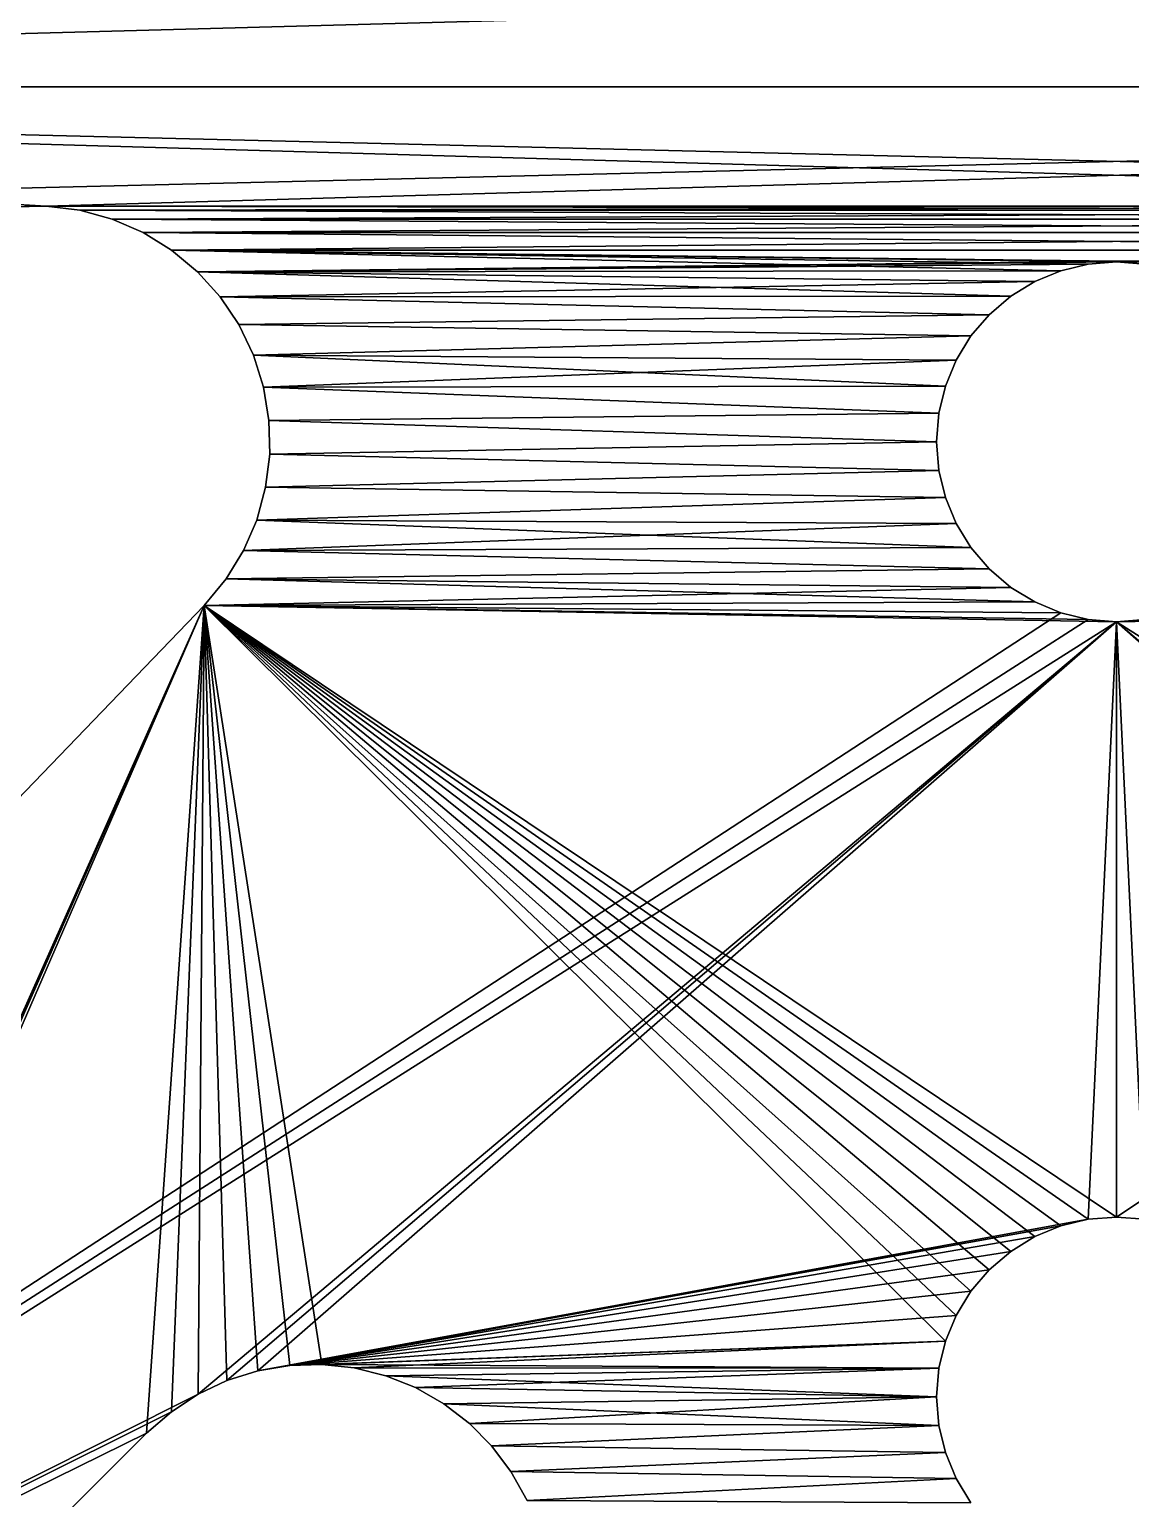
# Model space of a CAD drawing. Header units: millimetres. Extents: x -48.7 to 48.7, y -48.7 to 48.7.
# Drawn here: x -9.21 to 0.12, y 12.61 to 25.06 of the extents above; entities that cross this region are included whole.
import ezdxf

# ---------------------------------------------------------------- set-up
doc = ezdxf.new("R2010")
doc.units = ezdxf.units.MM
doc.header["$LTSCALE"] = 65.185185
for name, color, linetype in [('1', 7, 'CONTINUOUS'), ('109', 7, 'CONTINUOUS'), ('110', 7, 'CONTINUOUS'), ('118', 7, 'CONTINUOUS'), ('119', 7, 'CONTINUOUS'), ('2', 7, 'CONTINUOUS'), ('49', 7, 'CONTINUOUS'), ('50', 7, 'CONTINUOUS'), ('51', 7, 'CONTINUOUS'), ('52', 7, 'CONTINUOUS')]:
    doc.layers.add(name, color=color, linetype=linetype)

msp = doc.modelspace()

# ---------------------------------------------------------------- linework, layer by layer
at = {"layer": '1', "linetype": 'CONTINUOUS'}
for points in [[(-24.575, 25.947), (25.947, 24.575), (-25.947, 24.575), (-24.575, 25.947)], [(24.575, 25.947), (25.947, 24.575), (-24.575, 25.947), (24.575, 25.947)], [(25.947, 24.575), (27.399, 23.276), (-25.947, 24.575), (25.947, 24.575)], [(-25.947, 24.575), (27.399, 23.276), (9.069, 23.563), (-25.947, 24.575)], [(-9.355, 23.558), (-25.947, 24.575), (-9.069, 23.563), (-9.355, 23.558)], [(-9.069, 23.563), (-25.947, 24.575), (9.069, 23.563), (-9.069, 23.563)], [(-8.785, 23.529), (-9.069, 23.563), (8.785, 23.529), (-8.785, 23.529)], [(8.785, 23.529), (-9.069, 23.563), (9.069, 23.563), (8.785, 23.529)], [(-8.512, 23.454), (-8.785, 23.529), (8.512, 23.454), (-8.512, 23.454)], [(8.512, 23.454), (-8.785, 23.529), (8.785, 23.529), (8.512, 23.454)], [(-8.248, 23.34), (-8.512, 23.454), (8.248, 23.34), (-8.248, 23.34)], [(8.248, 23.34), (-8.512, 23.454), (8.512, 23.454), (8.248, 23.34)], [(-8.007, 23.191), (-8.248, 23.34), (8.007, 23.191), (-8.007, 23.191)], [(8.007, 23.191), (-8.248, 23.34), (8.248, 23.34), (8.007, 23.191)], [(-0.239, 23.073), (-0.471, 23.017), (-8.007, 23.191), (-0.239, 23.073)], [(-8.007, 23.191), (-0.471, 23.017), (-7.787, 23.008), (-8.007, 23.191)], [(0, 23.091), (-0.239, 23.073), (-8.007, 23.191), (0, 23.091)], [(0, 23.091), (-8.007, 23.191), (7.787, 23.008), (0, 23.091)], [(7.787, 23.008), (-8.007, 23.191), (8.007, 23.191), (7.787, 23.008)], [(0.239, 23.073), (0, 23.091), (7.787, 23.008), (0.239, 23.073)], [(-0.471, 23.017), (-0.693, 22.925), (-7.787, 23.008), (-0.471, 23.017)], [(-0.693, 22.925), (-0.895, 22.801), (-7.787, 23.008), (-0.693, 22.925)], [(-7.787, 23.008), (-0.895, 22.801), (-7.595, 22.796), (-7.787, 23.008)], [(-0.895, 22.801), (-1.079, 22.644), (-7.595, 22.796), (-0.895, 22.801)], [(-7.595, 22.796), (-1.079, 22.644), (-7.437, 22.56), (-7.595, 22.796)], [(-1.079, 22.644), (-1.233, 22.464), (-7.437, 22.56), (-1.079, 22.644)], [(-7.437, 22.56), (-1.233, 22.464), (-7.313, 22.301), (-7.437, 22.56)], [(-1.233, 22.464), (-1.359, 22.258), (-7.313, 22.301), (-1.233, 22.464)], [(-1.359, 22.258), (-1.45, 22.039), (-7.313, 22.301), (-1.359, 22.258)], [(-7.313, 22.301), (-1.45, 22.039), (-7.228, 22.031), (-7.313, 22.301)], [(-1.45, 22.039), (-1.505, 21.809), (-7.228, 22.031), (-1.45, 22.039)], [(-7.228, 22.031), (-1.505, 21.809), (-7.182, 21.748), (-7.228, 22.031)], [(-1.505, 21.809), (-1.525, 21.567), (-7.182, 21.748), (-1.505, 21.809)], [(-7.182, 21.748), (-1.525, 21.567), (-7.175, 21.463), (-7.182, 21.748)], [(-1.525, 21.567), (-1.505, 21.324), (-7.175, 21.463), (-1.525, 21.567)], [(-7.175, 21.463), (-1.505, 21.324), (-7.211, 21.181), (-7.175, 21.463)], [(-1.505, 21.324), (-1.45, 21.095), (-7.211, 21.181), (-1.505, 21.324)], [(-7.211, 21.181), (-1.45, 21.095), (-7.286, 20.903), (-7.211, 21.181)], [(-1.45, 21.095), (-1.359, 20.875), (-7.286, 20.903), (-1.45, 21.095)], [(-7.286, 20.903), (-1.233, 20.67), (-7.398, 20.645), (-7.286, 20.903)], [(-1.359, 20.875), (-1.233, 20.67), (-7.286, 20.903), (-1.359, 20.875)], [(-7.398, 20.645), (-1.079, 20.489), (-7.546, 20.405), (-7.398, 20.645)], [(-1.233, 20.67), (-1.079, 20.489), (-7.398, 20.645), (-1.233, 20.67)], [(-1.079, 20.489), (-0.895, 20.333), (-7.546, 20.405), (-1.079, 20.489)], [(-7.546, 20.405), (-0.693, 20.209), (-7.731, 20.18), (-7.546, 20.405)], [(-0.895, 20.333), (-0.693, 20.209), (-7.546, 20.405), (-0.895, 20.333)], [(-7.731, 20.18), (-13.177, 7.97), (-20.125, 7.298), (-7.731, 20.18)], [(-13.063, 8.212), (-13.177, 7.97), (-7.731, 20.18), (-13.063, 8.212)], [(-12.914, 8.44), (-13.063, 8.212), (-7.731, 20.18), (-12.914, 8.44)], [(-12.73, 8.653), (-12.914, 8.44), (-7.731, 20.18), (-12.73, 8.653)], [(-8.221, 13.162), (-12.73, 8.653), (-7.731, 20.18), (-8.221, 13.162)], [(-8.008, 13.345), (-8.221, 13.162), (-7.731, 20.18), (-8.008, 13.345)], [(-7.781, 13.494), (-8.008, 13.345), (-7.731, 20.18), (-7.781, 13.494)], [(-7.539, 13.609), (-7.781, 13.494), (-7.731, 20.18), (-7.539, 13.609)], [(-0.693, 20.209), (-0.471, 20.117), (-7.731, 20.18), (-0.693, 20.209)], [(-0.239, 20.061), (0, 20.042), (-7.731, 20.18), (-0.239, 20.061)], [(0, 20.042), (0, 14.995), (-7.731, 20.18), (0, 20.042)], [(-0.471, 20.117), (-0.239, 20.061), (-7.731, 20.18), (-0.471, 20.117)], [(-1.359, 14.162), (-1.45, 13.943), (-7.731, 20.18), (-1.359, 14.162)], [(-1.45, 13.943), (-6.734, 13.746), (-7.731, 20.18), (-1.45, 13.943)], [(-1.233, 14.367), (-1.359, 14.162), (-7.731, 20.18), (-1.233, 14.367)], [(-1.079, 14.548), (-1.233, 14.367), (-7.731, 20.18), (-1.079, 14.548)], [(-0.895, 14.704), (-1.079, 14.548), (-7.731, 20.18), (-0.895, 14.704)], [(-0.693, 14.829), (-0.895, 14.704), (-7.731, 20.18), (-0.693, 14.829)], [(-0.471, 14.92), (-0.693, 14.829), (-7.731, 20.18), (-0.471, 14.92)], [(-0.239, 14.977), (-0.471, 14.92), (-7.731, 20.18), (-0.239, 14.977)], [(0, 14.995), (-0.239, 14.977), (-7.731, 20.18), (0, 14.995)], [(-7.277, 13.691), (-7.539, 13.609), (-7.731, 20.18), (-7.277, 13.691)], [(-7.004, 13.737), (-7.277, 13.691), (-7.731, 20.18), (-7.004, 13.737)], [(-6.734, 13.746), (-7.004, 13.737), (-7.731, 20.18), (-6.734, 13.746)], [(0, 20.042), (0.239, 20.061), (20.125, 7.298), (0, 20.042)], [(0, 14.995), (0, 20.042), (0.239, 14.977), (0, 14.995)], [(0.239, 14.977), (0, 20.042), (7.708, 13.259), (0.239, 14.977)], [(7.708, 13.259), (0, 20.042), (7.97, 13.177), (7.708, 13.259)], [(7.97, 13.177), (0, 20.042), (8.212, 13.063), (7.97, 13.177)], [(8.212, 13.063), (0, 20.042), (20.125, 7.298), (8.212, 13.063)], [(-1.45, 13.943), (-1.505, 13.713), (-6.734, 13.746), (-1.45, 13.943)], [(-6.734, 13.746), (-1.505, 13.713), (-6.46, 13.716), (-6.734, 13.746)], [(-6.46, 13.716), (-1.505, 13.713), (-6.192, 13.65), (-6.46, 13.716)], [(-1.505, 13.713), (-1.525, 13.47), (-6.192, 13.65), (-1.505, 13.713)], [(-6.192, 13.65), (-1.525, 13.47), (-5.941, 13.55), (-6.192, 13.65)], [(-5.941, 13.55), (-1.525, 13.47), (-5.701, 13.413), (-5.941, 13.55)], [(-1.525, 13.47), (-1.505, 13.228), (-5.701, 13.413), (-1.525, 13.47)], [(-5.701, 13.413), (-1.505, 13.228), (-5.483, 13.246), (-5.701, 13.413)], [(-5.483, 13.246), (-1.505, 13.228), (-5.295, 13.056), (-5.483, 13.246)], [(-1.505, 13.228), (-1.45, 12.998), (-5.295, 13.056), (-1.505, 13.228)], [(-5.295, 13.056), (-1.45, 12.998), (-5.132, 12.838), (-5.295, 13.056)], [(-1.45, 12.998), (-1.359, 12.779), (-5.132, 12.838), (-1.45, 12.998)], [(-5.132, 12.838), (-1.359, 12.779), (-4.994, 12.593), (-5.132, 12.838)], [(-1.359, 12.779), (-1.233, 12.573), (-4.994, 12.593), (-1.359, 12.779)]]:
    msp.add_3dface(points, dxfattribs=at)
at = {"layer": '109', "linetype": 'CONTINUOUS'}
for points in [[(-12.73, 8.653), (-8.221, 13.162), (-12.73, 8.653, 3.175), (-12.73, 8.653)], [(-12.73, 8.653, 3.175), (-8.221, 13.162), (-8.221, 13.162, 3.175), (-12.73, 8.653, 3.175)]]:
    msp.add_3dface(points, dxfattribs=at)
at = {"layer": '110', "linetype": 'CONTINUOUS'}
for points in [[(-7.277, 13.691), (-7.004, 13.737), (-7.277, 13.691, 3.175), (-7.277, 13.691)], [(-7.004, 13.737), (-7.004, 13.737, 3.175), (-7.277, 13.691, 3.175), (-7.004, 13.737)], [(-7.004, 13.737), (-6.734, 13.746), (-7.004, 13.737, 3.175), (-7.004, 13.737)], [(-6.734, 13.746), (-6.734, 13.746, 3.175), (-7.004, 13.737, 3.175), (-6.734, 13.746)], [(-6.734, 13.746), (-6.46, 13.716), (-6.734, 13.746, 3.175), (-6.734, 13.746)], [(-6.46, 13.716), (-6.46, 13.716, 3.175), (-6.734, 13.746, 3.175), (-6.46, 13.716)], [(-6.46, 13.716), (-6.192, 13.65), (-6.46, 13.716, 3.175), (-6.46, 13.716)], [(-6.192, 13.65), (-6.192, 13.65, 3.175), (-6.46, 13.716, 3.175), (-6.192, 13.65)], [(-7.781, 13.494), (-7.539, 13.609), (-7.781, 13.494, 3.175), (-7.781, 13.494)], [(-7.539, 13.609), (-7.539, 13.609, 3.175), (-7.781, 13.494, 3.175), (-7.539, 13.609)], [(-7.539, 13.609), (-7.277, 13.691), (-7.539, 13.609, 3.175), (-7.539, 13.609)], [(-7.277, 13.691), (-7.277, 13.691, 3.175), (-7.539, 13.609, 3.175), (-7.277, 13.691)], [(-6.192, 13.65), (-5.941, 13.55), (-6.192, 13.65, 3.175), (-6.192, 13.65)], [(-5.941, 13.55), (-5.941, 13.55, 3.175), (-6.192, 13.65, 3.175), (-5.941, 13.55)], [(-8.008, 13.345), (-7.781, 13.494), (-8.008, 13.345, 3.175), (-8.008, 13.345)], [(-7.781, 13.494), (-7.781, 13.494, 3.175), (-8.008, 13.345, 3.175), (-7.781, 13.494)], [(-5.941, 13.55), (-5.701, 13.413), (-5.941, 13.55, 3.175), (-5.941, 13.55)], [(-5.701, 13.413), (-5.701, 13.413, 3.175), (-5.941, 13.55, 3.175), (-5.701, 13.413)], [(-8.221, 13.162), (-8.008, 13.345), (-8.221, 13.162, 3.175), (-8.221, 13.162)], [(-8.008, 13.345), (-8.008, 13.345, 3.175), (-8.221, 13.162, 3.175), (-8.008, 13.345)], [(-5.701, 13.413), (-5.483, 13.246), (-5.701, 13.413, 3.175), (-5.701, 13.413)], [(-5.483, 13.246), (-5.483, 13.246, 3.175), (-5.701, 13.413, 3.175), (-5.483, 13.246)], [(-5.483, 13.246), (-5.295, 13.056), (-5.483, 13.246, 3.175), (-5.483, 13.246)], [(-5.295, 13.056), (-5.295, 13.056, 3.175), (-5.483, 13.246, 3.175), (-5.295, 13.056)], [(-5.295, 13.056), (-5.132, 12.838), (-5.295, 13.056, 3.175), (-5.295, 13.056)], [(-5.132, 12.838), (-5.132, 12.838, 3.175), (-5.295, 13.056, 3.175), (-5.132, 12.838)], [(-5.132, 12.838), (-4.994, 12.593), (-5.132, 12.838, 3.175), (-5.132, 12.838)], [(-4.994, 12.593), (-4.994, 12.593, 3.175), (-5.132, 12.838, 3.175), (-4.994, 12.593)]]:
    msp.add_3dface(points, dxfattribs=at)
at = {"layer": '118', "linetype": 'CONTINUOUS'}
for points in [[(-9.355, 23.558), (-9.069, 23.563), (-9.355, 23.558, 3.175), (-9.355, 23.558)], [(-9.069, 23.563), (-9.069, 23.563, 3.175), (-9.355, 23.558, 3.175), (-9.069, 23.563)], [(-9.069, 23.563), (-8.785, 23.529), (-9.069, 23.563, 3.175), (-9.069, 23.563)], [(-8.785, 23.529), (-8.785, 23.529, 3.175), (-9.069, 23.563, 3.175), (-8.785, 23.529)], [(-8.785, 23.529), (-8.512, 23.454), (-8.785, 23.529, 3.175), (-8.785, 23.529)], [(-8.512, 23.454), (-8.512, 23.454, 3.175), (-8.785, 23.529, 3.175), (-8.512, 23.454)], [(-8.512, 23.454), (-8.248, 23.34), (-8.512, 23.454, 3.175), (-8.512, 23.454)], [(-8.248, 23.34), (-8.248, 23.34, 3.175), (-8.512, 23.454, 3.175), (-8.248, 23.34)], [(-8.248, 23.34), (-8.007, 23.191), (-8.248, 23.34, 3.175), (-8.248, 23.34)], [(-8.007, 23.191), (-8.007, 23.191, 3.175), (-8.248, 23.34, 3.175), (-8.007, 23.191)], [(-8.007, 23.191), (-7.787, 23.008), (-8.007, 23.191, 3.175), (-8.007, 23.191)], [(-7.787, 23.008), (-7.787, 23.008, 3.175), (-8.007, 23.191, 3.175), (-7.787, 23.008)], [(-7.787, 23.008), (-7.595, 22.796), (-7.787, 23.008, 3.175), (-7.787, 23.008)], [(-7.595, 22.796), (-7.595, 22.796, 3.175), (-7.787, 23.008, 3.175), (-7.595, 22.796)], [(-7.595, 22.796), (-7.437, 22.56), (-7.595, 22.796, 3.175), (-7.595, 22.796)], [(-7.437, 22.56), (-7.437, 22.56, 3.175), (-7.595, 22.796, 3.175), (-7.437, 22.56)], [(-7.437, 22.56), (-7.313, 22.301), (-7.437, 22.56, 3.175), (-7.437, 22.56)], [(-7.313, 22.301), (-7.313, 22.301, 3.175), (-7.437, 22.56, 3.175), (-7.313, 22.301)], [(-7.313, 22.301), (-7.228, 22.031), (-7.313, 22.301, 3.175), (-7.313, 22.301)], [(-7.228, 22.031), (-7.228, 22.031, 3.175), (-7.313, 22.301, 3.175), (-7.228, 22.031)], [(-7.228, 22.031), (-7.182, 21.748), (-7.228, 22.031, 3.175), (-7.228, 22.031)], [(-7.182, 21.748), (-7.182, 21.748, 3.175), (-7.228, 22.031, 3.175), (-7.182, 21.748)], [(-7.182, 21.748), (-7.175, 21.463), (-7.182, 21.748, 3.175), (-7.182, 21.748)], [(-7.175, 21.463), (-7.175, 21.463, 3.175), (-7.182, 21.748, 3.175), (-7.175, 21.463)], [(-7.175, 21.463), (-7.211, 21.181), (-7.175, 21.463, 3.175), (-7.175, 21.463)], [(-7.211, 21.181), (-7.211, 21.181, 3.175), (-7.175, 21.463, 3.175), (-7.211, 21.181)], [(-7.211, 21.181), (-7.286, 20.903), (-7.211, 21.181, 3.175), (-7.211, 21.181)], [(-7.286, 20.903), (-7.286, 20.903, 3.175), (-7.211, 21.181, 3.175), (-7.286, 20.903)], [(-7.286, 20.903), (-7.398, 20.645), (-7.286, 20.903, 3.175), (-7.286, 20.903)], [(-7.398, 20.645), (-7.398, 20.645, 3.175), (-7.286, 20.903, 3.175), (-7.398, 20.645)], [(-7.398, 20.645), (-7.546, 20.405), (-7.398, 20.645, 3.175), (-7.398, 20.645)], [(-7.546, 20.405), (-7.546, 20.405, 3.175), (-7.398, 20.645, 3.175), (-7.546, 20.405)], [(-7.546, 20.405), (-7.731, 20.18), (-7.546, 20.405, 3.175), (-7.546, 20.405)], [(-7.731, 20.18), (-7.731, 20.18, 3.175), (-7.546, 20.405, 3.175), (-7.731, 20.18)]]:
    msp.add_3dface(points, dxfattribs=at)
at = {"layer": '119', "linetype": 'CONTINUOUS'}
for points in [[(-7.731, 20.18), (-20.125, 7.298), (-7.731, 20.18, 3.175), (-7.731, 20.18)], [(-20.125, 7.298), (-20.125, 7.298, 3.175), (-7.731, 20.18, 3.175), (-20.125, 7.298)]]:
    msp.add_3dface(points, dxfattribs=at)
at = {"layer": '2', "linetype": 'CONTINUOUS'}
for points in [[(-24.575, 25.947, 3.175), (-25.947, 24.575, 3.175), (24.575, 25.947, 3.175), (-24.575, 25.947, 3.175)], [(24.575, 25.947, 3.175), (-25.947, 24.575, 3.175), (25.947, 24.575, 3.175), (24.575, 25.947, 3.175)], [(-25.947, 24.575, 3.175), (-27.399, 23.276, 3.175), (25.947, 24.575, 3.175), (-25.947, 24.575, 3.175)], [(25.947, 24.575, 3.175), (-27.399, 23.276, 3.175), (-9.069, 23.563, 3.175), (25.947, 24.575, 3.175)], [(25.947, 24.575, 3.175), (-9.069, 23.563, 3.175), (9.069, 23.563, 3.175), (25.947, 24.575, 3.175)], [(-9.069, 23.563, 3.175), (-27.399, 23.276, 3.175), (-9.355, 23.558, 3.175), (-9.069, 23.563, 3.175)], [(-9.069, 23.563, 3.175), (-8.785, 23.529, 3.175), (9.069, 23.563, 3.175), (-9.069, 23.563, 3.175)], [(9.069, 23.563, 3.175), (-8.785, 23.529, 3.175), (8.785, 23.529, 3.175), (9.069, 23.563, 3.175)], [(-8.785, 23.529, 3.175), (-8.512, 23.454, 3.175), (8.785, 23.529, 3.175), (-8.785, 23.529, 3.175)], [(8.785, 23.529, 3.175), (-8.512, 23.454, 3.175), (8.512, 23.454, 3.175), (8.785, 23.529, 3.175)], [(-8.512, 23.454, 3.175), (-8.248, 23.34, 3.175), (8.512, 23.454, 3.175), (-8.512, 23.454, 3.175)], [(8.512, 23.454, 3.175), (-8.248, 23.34, 3.175), (8.248, 23.34, 3.175), (8.512, 23.454, 3.175)], [(-8.248, 23.34, 3.175), (-8.007, 23.191, 3.175), (8.248, 23.34, 3.175), (-8.248, 23.34, 3.175)], [(8.248, 23.34, 3.175), (-8.007, 23.191, 3.175), (8.007, 23.191, 3.175), (8.248, 23.34, 3.175)], [(-8.007, 23.191, 3.175), (-7.787, 23.008, 3.175), (8.007, 23.191, 3.175), (-8.007, 23.191, 3.175)], [(-7.787, 23.008, 3.175), (0, 23.091, 3.175), (8.007, 23.191, 3.175), (-7.787, 23.008, 3.175)], [(0, 23.091, 3.175), (0.239, 23.073, 3.175), (8.007, 23.191, 3.175), (0, 23.091, 3.175)], [(-0.239, 23.073, 3.175), (0, 23.091, 3.175), (-7.787, 23.008, 3.175), (-0.239, 23.073, 3.175)], [(-0.471, 23.017, 3.175), (-0.239, 23.073, 3.175), (-7.787, 23.008, 3.175), (-0.471, 23.017, 3.175)], [(-0.693, 22.925, 3.175), (-0.471, 23.017, 3.175), (-7.787, 23.008, 3.175), (-0.693, 22.925, 3.175)], [(-7.595, 22.796, 3.175), (-0.693, 22.925, 3.175), (-7.787, 23.008, 3.175), (-7.595, 22.796, 3.175)], [(-0.895, 22.801, 3.175), (-0.693, 22.925, 3.175), (-7.595, 22.796, 3.175), (-0.895, 22.801, 3.175)], [(-1.079, 22.644, 3.175), (-0.895, 22.801, 3.175), (-7.595, 22.796, 3.175), (-1.079, 22.644, 3.175)], [(-7.437, 22.56, 3.175), (-1.079, 22.644, 3.175), (-7.595, 22.796, 3.175), (-7.437, 22.56, 3.175)], [(-1.233, 22.464, 3.175), (-1.079, 22.644, 3.175), (-7.437, 22.56, 3.175), (-1.233, 22.464, 3.175)], [(-7.313, 22.301, 3.175), (-1.233, 22.464, 3.175), (-7.437, 22.56, 3.175), (-7.313, 22.301, 3.175)], [(-1.359, 22.258, 3.175), (-1.233, 22.464, 3.175), (-7.313, 22.301, 3.175), (-1.359, 22.258, 3.175)], [(-7.228, 22.031, 3.175), (-1.359, 22.258, 3.175), (-7.313, 22.301, 3.175), (-7.228, 22.031, 3.175)], [(-1.45, 22.039, 3.175), (-1.359, 22.258, 3.175), (-7.228, 22.031, 3.175), (-1.45, 22.039, 3.175)], [(-1.505, 21.809, 3.175), (-1.45, 22.039, 3.175), (-7.228, 22.031, 3.175), (-1.505, 21.809, 3.175)], [(-7.182, 21.748, 3.175), (-1.505, 21.809, 3.175), (-7.228, 22.031, 3.175), (-7.182, 21.748, 3.175)], [(-1.525, 21.567, 3.175), (-1.505, 21.809, 3.175), (-7.182, 21.748, 3.175), (-1.525, 21.567, 3.175)], [(-7.175, 21.463, 3.175), (-1.525, 21.567, 3.175), (-7.182, 21.748, 3.175), (-7.175, 21.463, 3.175)], [(-1.505, 21.324, 3.175), (-1.525, 21.567, 3.175), (-7.175, 21.463, 3.175), (-1.505, 21.324, 3.175)], [(-7.211, 21.181, 3.175), (-1.505, 21.324, 3.175), (-7.175, 21.463, 3.175), (-7.211, 21.181, 3.175)], [(-1.45, 21.095, 3.175), (-1.505, 21.324, 3.175), (-7.211, 21.181, 3.175), (-1.45, 21.095, 3.175)], [(-7.286, 20.903, 3.175), (-1.45, 21.095, 3.175), (-7.211, 21.181, 3.175), (-7.286, 20.903, 3.175)], [(-1.359, 20.875, 3.175), (-1.45, 21.095, 3.175), (-7.286, 20.903, 3.175), (-1.359, 20.875, 3.175)], [(-7.398, 20.645, 3.175), (-1.359, 20.875, 3.175), (-7.286, 20.903, 3.175), (-7.398, 20.645, 3.175)], [(-1.233, 20.67, 3.175), (-1.359, 20.875, 3.175), (-7.398, 20.645, 3.175), (-1.233, 20.67, 3.175)], [(-7.546, 20.405, 3.175), (-1.079, 20.489, 3.175), (-7.398, 20.645, 3.175), (-7.546, 20.405, 3.175)], [(-1.079, 20.489, 3.175), (-1.233, 20.67, 3.175), (-7.398, 20.645, 3.175), (-1.079, 20.489, 3.175)], [(-0.895, 20.333, 3.175), (-1.079, 20.489, 3.175), (-7.546, 20.405, 3.175), (-0.895, 20.333, 3.175)], [(-7.731, 20.18, 3.175), (-0.895, 20.333, 3.175), (-7.546, 20.405, 3.175), (-7.731, 20.18, 3.175)], [(-0.693, 20.209, 3.175), (-0.895, 20.333, 3.175), (-7.731, 20.18, 3.175), (-0.693, 20.209, 3.175)], [(-20.125, 7.298, 3.175), (-0.471, 20.117, 3.175), (-7.731, 20.18, 3.175), (-20.125, 7.298, 3.175)], [(-0.471, 20.117, 3.175), (-0.693, 20.209, 3.175), (-7.731, 20.18, 3.175), (-0.471, 20.117, 3.175)], [(0.239, 20.061, 3.175), (0, 20.042, 3.175), (7.731, 20.18, 3.175), (0.239, 20.061, 3.175)], [(0, 20.042, 3.175), (0, 14.995, 3.175), (7.731, 20.18, 3.175), (0, 20.042, 3.175)], [(0, 14.995, 3.175), (0.239, 14.977, 3.175), (7.731, 20.18, 3.175), (0, 14.995, 3.175)], [(-0.239, 20.061, 3.175), (-0.471, 20.117, 3.175), (-20.125, 7.298, 3.175), (-0.239, 20.061, 3.175)], [(0, 20.042, 3.175), (-0.239, 20.061, 3.175), (-20.125, 7.298, 3.175), (0, 20.042, 3.175)], [(-7.781, 13.494, 3.175), (0, 20.042, 3.175), (-20.125, 7.298, 3.175), (-7.781, 13.494, 3.175)], [(-7.539, 13.609, 3.175), (0, 20.042, 3.175), (-7.781, 13.494, 3.175), (-7.539, 13.609, 3.175)], [(-7.277, 13.691, 3.175), (0, 20.042, 3.175), (-7.539, 13.609, 3.175), (-7.277, 13.691, 3.175)], [(-0.239, 14.977, 3.175), (0, 20.042, 3.175), (-7.277, 13.691, 3.175), (-0.239, 14.977, 3.175)], [(0, 14.995, 3.175), (0, 20.042, 3.175), (-0.239, 14.977, 3.175), (0, 14.995, 3.175)], [(-0.471, 14.92, 3.175), (-0.239, 14.977, 3.175), (-7.277, 13.691, 3.175), (-0.471, 14.92, 3.175)], [(-7.277, 13.691, 3.175), (-7.004, 13.737, 3.175), (-0.471, 14.92, 3.175), (-7.277, 13.691, 3.175)], [(-0.693, 14.829, 3.175), (-0.471, 14.92, 3.175), (-7.004, 13.737, 3.175), (-0.693, 14.829, 3.175)], [(-0.895, 14.704, 3.175), (-0.693, 14.829, 3.175), (-7.004, 13.737, 3.175), (-0.895, 14.704, 3.175)], [(-1.079, 14.548, 3.175), (-0.895, 14.704, 3.175), (-7.004, 13.737, 3.175), (-1.079, 14.548, 3.175)], [(-1.233, 14.367, 3.175), (-1.079, 14.548, 3.175), (-7.004, 13.737, 3.175), (-1.233, 14.367, 3.175)], [(-1.359, 14.162, 3.175), (-1.233, 14.367, 3.175), (-7.004, 13.737, 3.175), (-1.359, 14.162, 3.175)], [(-1.45, 13.943, 3.175), (-1.359, 14.162, 3.175), (-7.004, 13.737, 3.175), (-1.45, 13.943, 3.175)], [(-6.734, 13.746, 3.175), (-1.45, 13.943, 3.175), (-7.004, 13.737, 3.175), (-6.734, 13.746, 3.175)], [(-6.46, 13.716, 3.175), (-1.45, 13.943, 3.175), (-6.734, 13.746, 3.175), (-6.46, 13.716, 3.175)], [(-1.505, 13.713, 3.175), (-1.45, 13.943, 3.175), (-6.46, 13.716, 3.175), (-1.505, 13.713, 3.175)], [(-6.192, 13.65, 3.175), (-1.505, 13.713, 3.175), (-6.46, 13.716, 3.175), (-6.192, 13.65, 3.175)], [(-5.941, 13.55, 3.175), (-1.505, 13.713, 3.175), (-6.192, 13.65, 3.175), (-5.941, 13.55, 3.175)], [(-1.525, 13.47, 3.175), (-1.505, 13.713, 3.175), (-5.941, 13.55, 3.175), (-1.525, 13.47, 3.175)], [(-8.008, 13.345, 3.175), (-7.781, 13.494, 3.175), (-20.125, 7.298, 3.175), (-8.008, 13.345, 3.175)], [(-5.701, 13.413, 3.175), (-1.525, 13.47, 3.175), (-5.941, 13.55, 3.175), (-5.701, 13.413, 3.175)], [(-5.483, 13.246, 3.175), (-1.525, 13.47, 3.175), (-5.701, 13.413, 3.175), (-5.483, 13.246, 3.175)], [(-1.505, 13.228, 3.175), (-1.525, 13.47, 3.175), (-5.483, 13.246, 3.175), (-1.505, 13.228, 3.175)], [(-8.221, 13.162, 3.175), (-8.008, 13.345, 3.175), (-20.125, 7.298, 3.175), (-8.221, 13.162, 3.175)], [(-5.295, 13.056, 3.175), (-1.505, 13.228, 3.175), (-5.483, 13.246, 3.175), (-5.295, 13.056, 3.175)], [(-1.45, 12.998, 3.175), (-1.505, 13.228, 3.175), (-5.295, 13.056, 3.175), (-1.45, 12.998, 3.175)], [(-12.73, 8.653, 3.175), (-8.221, 13.162, 3.175), (-20.125, 7.298, 3.175), (-12.73, 8.653, 3.175)], [(-5.132, 12.838, 3.175), (-1.45, 12.998, 3.175), (-5.295, 13.056, 3.175), (-5.132, 12.838, 3.175)], [(-1.359, 12.779, 3.175), (-1.45, 12.998, 3.175), (-5.132, 12.838, 3.175), (-1.359, 12.779, 3.175)], [(-4.994, 12.593, 3.175), (-1.359, 12.779, 3.175), (-5.132, 12.838, 3.175), (-4.994, 12.593, 3.175)], [(-1.233, 12.573, 3.175), (-1.359, 12.779, 3.175), (-4.994, 12.593, 3.175), (-1.233, 12.573, 3.175)]]:
    msp.add_3dface(points, dxfattribs=at)
at = {"layer": '49', "linetype": 'CONTINUOUS'}
for points in [[(-1.505, 21.324), (-1.525, 21.567), (-1.505, 21.324, 3.175), (-1.505, 21.324)], [(-1.525, 21.567), (-1.525, 21.567, 3.175), (-1.505, 21.324, 3.175), (-1.525, 21.567)], [(-1.45, 21.095), (-1.505, 21.324), (-1.45, 21.095, 3.175), (-1.45, 21.095)], [(-1.505, 21.324), (-1.505, 21.324, 3.175), (-1.45, 21.095, 3.175), (-1.505, 21.324)], [(-1.359, 20.875), (-1.45, 21.095), (-1.359, 20.875, 3.175), (-1.359, 20.875)], [(-1.45, 21.095), (-1.45, 21.095, 3.175), (-1.359, 20.875, 3.175), (-1.45, 21.095)], [(-1.233, 20.67), (-1.359, 20.875), (-1.233, 20.67, 3.175), (-1.233, 20.67)], [(-1.359, 20.875), (-1.359, 20.875, 3.175), (-1.233, 20.67, 3.175), (-1.359, 20.875)], [(-1.079, 20.489), (-1.233, 20.67), (-1.079, 20.489, 3.175), (-1.079, 20.489)], [(-1.233, 20.67), (-1.233, 20.67, 3.175), (-1.079, 20.489, 3.175), (-1.233, 20.67)], [(-0.895, 20.333), (-1.079, 20.489), (-0.895, 20.333, 3.175), (-0.895, 20.333)], [(-1.079, 20.489), (-1.079, 20.489, 3.175), (-0.895, 20.333, 3.175), (-1.079, 20.489)], [(-0.693, 20.209), (-0.895, 20.333), (-0.693, 20.209, 3.175), (-0.693, 20.209)], [(-0.895, 20.333), (-0.895, 20.333, 3.175), (-0.693, 20.209, 3.175), (-0.895, 20.333)], [(-0.471, 20.117), (-0.693, 20.209), (-0.471, 20.117, 3.175), (-0.471, 20.117)], [(-0.693, 20.209), (-0.693, 20.209, 3.175), (-0.471, 20.117, 3.175), (-0.693, 20.209)], [(-0.239, 20.061), (-0.471, 20.117), (-0.239, 20.061, 3.175), (-0.239, 20.061)], [(-0.471, 20.117), (-0.471, 20.117, 3.175), (-0.239, 20.061, 3.175), (-0.471, 20.117)], [(0, 20.042), (-0.239, 20.061), (0, 20.042, 3.175), (0, 20.042)], [(-0.239, 20.061), (-0.239, 20.061, 3.175), (0, 20.042, 3.175), (-0.239, 20.061)], [(0.239, 20.061), (0, 20.042), (0.239, 20.061, 3.175), (0.239, 20.061)], [(0, 20.042), (0, 20.042, 3.175), (0.239, 20.061, 3.175), (0, 20.042)]]:
    msp.add_3dface(points, dxfattribs=at)
at = {"layer": '50', "linetype": 'CONTINUOUS'}
for points in [[(-0.471, 23.017), (-0.239, 23.073), (-0.471, 23.017, 3.175), (-0.471, 23.017)], [(-0.239, 23.073), (-0.239, 23.073, 3.175), (-0.471, 23.017, 3.175), (-0.239, 23.073)], [(-0.239, 23.073), (0, 23.091), (-0.239, 23.073, 3.175), (-0.239, 23.073)], [(0, 23.091), (0, 23.091, 3.175), (-0.239, 23.073, 3.175), (0, 23.091)], [(0, 23.091), (0.239, 23.073), (0, 23.091, 3.175), (0, 23.091)], [(0.239, 23.073), (0.239, 23.073, 3.175), (0, 23.091, 3.175), (0.239, 23.073)], [(-0.895, 22.801), (-0.693, 22.925), (-0.895, 22.801, 3.175), (-0.895, 22.801)], [(-0.693, 22.925), (-0.693, 22.925, 3.175), (-0.895, 22.801, 3.175), (-0.693, 22.925)], [(-0.693, 22.925), (-0.471, 23.017), (-0.693, 22.925, 3.175), (-0.693, 22.925)], [(-0.471, 23.017), (-0.471, 23.017, 3.175), (-0.693, 22.925, 3.175), (-0.471, 23.017)], [(-1.079, 22.644), (-0.895, 22.801), (-1.079, 22.644, 3.175), (-1.079, 22.644)], [(-0.895, 22.801), (-0.895, 22.801, 3.175), (-1.079, 22.644, 3.175), (-0.895, 22.801)], [(-1.233, 22.464), (-1.079, 22.644), (-1.233, 22.464, 3.175), (-1.233, 22.464)], [(-1.079, 22.644), (-1.079, 22.644, 3.175), (-1.233, 22.464, 3.175), (-1.079, 22.644)], [(-1.359, 22.258), (-1.233, 22.464), (-1.359, 22.258, 3.175), (-1.359, 22.258)], [(-1.233, 22.464), (-1.233, 22.464, 3.175), (-1.359, 22.258, 3.175), (-1.233, 22.464)], [(-1.45, 22.039), (-1.359, 22.258), (-1.45, 22.039, 3.175), (-1.45, 22.039)], [(-1.359, 22.258), (-1.359, 22.258, 3.175), (-1.45, 22.039, 3.175), (-1.359, 22.258)], [(-1.505, 21.809), (-1.45, 22.039), (-1.505, 21.809, 3.175), (-1.505, 21.809)], [(-1.45, 22.039), (-1.45, 22.039, 3.175), (-1.505, 21.809, 3.175), (-1.45, 22.039)], [(-1.525, 21.567), (-1.505, 21.809), (-1.525, 21.567, 3.175), (-1.525, 21.567)], [(-1.505, 21.809), (-1.505, 21.809, 3.175), (-1.525, 21.567, 3.175), (-1.505, 21.809)]]:
    msp.add_3dface(points, dxfattribs=at)
at = {"layer": '51', "linetype": 'CONTINUOUS'}
for points in [[(-1.505, 13.228), (-1.525, 13.47), (-1.505, 13.228, 3.175), (-1.505, 13.228)], [(-1.525, 13.47), (-1.525, 13.47, 3.175), (-1.505, 13.228, 3.175), (-1.525, 13.47)], [(-1.45, 12.998), (-1.505, 13.228), (-1.45, 12.998, 3.175), (-1.45, 12.998)], [(-1.505, 13.228), (-1.505, 13.228, 3.175), (-1.45, 12.998, 3.175), (-1.505, 13.228)], [(-1.359, 12.779), (-1.45, 12.998), (-1.359, 12.779, 3.175), (-1.359, 12.779)], [(-1.45, 12.998), (-1.45, 12.998, 3.175), (-1.359, 12.779, 3.175), (-1.45, 12.998)], [(-1.233, 12.573), (-1.359, 12.779), (-1.233, 12.573, 3.175), (-1.233, 12.573)], [(-1.359, 12.779), (-1.359, 12.779, 3.175), (-1.233, 12.573, 3.175), (-1.359, 12.779)]]:
    msp.add_3dface(points, dxfattribs=at)
at = {"layer": '52', "linetype": 'CONTINUOUS'}
for points in [[(-0.471, 14.92), (-0.239, 14.977), (-0.471, 14.92, 3.175), (-0.471, 14.92)], [(-0.239, 14.977), (-0.239, 14.977, 3.175), (-0.471, 14.92, 3.175), (-0.239, 14.977)], [(-0.239, 14.977), (0, 14.995), (-0.239, 14.977, 3.175), (-0.239, 14.977)], [(0, 14.995), (0, 14.995, 3.175), (-0.239, 14.977, 3.175), (0, 14.995)], [(0, 14.995), (0.239, 14.977), (0, 14.995, 3.175), (0, 14.995)], [(0.239, 14.977), (0.239, 14.977, 3.175), (0, 14.995, 3.175), (0.239, 14.977)], [(-0.895, 14.704), (-0.693, 14.829), (-0.895, 14.704, 3.175), (-0.895, 14.704)], [(-0.693, 14.829), (-0.693, 14.829, 3.175), (-0.895, 14.704, 3.175), (-0.693, 14.829)], [(-0.693, 14.829), (-0.471, 14.92), (-0.693, 14.829, 3.175), (-0.693, 14.829)], [(-0.471, 14.92), (-0.471, 14.92, 3.175), (-0.693, 14.829, 3.175), (-0.471, 14.92)], [(-1.079, 14.548), (-0.895, 14.704), (-1.079, 14.548, 3.175), (-1.079, 14.548)], [(-0.895, 14.704), (-0.895, 14.704, 3.175), (-1.079, 14.548, 3.175), (-0.895, 14.704)], [(-1.233, 14.367), (-1.079, 14.548), (-1.233, 14.367, 3.175), (-1.233, 14.367)], [(-1.079, 14.548), (-1.079, 14.548, 3.175), (-1.233, 14.367, 3.175), (-1.079, 14.548)], [(-1.359, 14.162), (-1.233, 14.367), (-1.359, 14.162, 3.175), (-1.359, 14.162)], [(-1.233, 14.367), (-1.233, 14.367, 3.175), (-1.359, 14.162, 3.175), (-1.233, 14.367)], [(-1.45, 13.943), (-1.359, 14.162), (-1.45, 13.943, 3.175), (-1.45, 13.943)], [(-1.359, 14.162), (-1.359, 14.162, 3.175), (-1.45, 13.943, 3.175), (-1.359, 14.162)], [(-1.505, 13.713), (-1.45, 13.943), (-1.505, 13.713, 3.175), (-1.505, 13.713)], [(-1.45, 13.943), (-1.45, 13.943, 3.175), (-1.505, 13.713, 3.175), (-1.45, 13.943)], [(-1.525, 13.47), (-1.505, 13.713), (-1.525, 13.47, 3.175), (-1.525, 13.47)], [(-1.505, 13.713), (-1.505, 13.713, 3.175), (-1.525, 13.47, 3.175), (-1.505, 13.713)]]:
    msp.add_3dface(points, dxfattribs=at)

doc.saveas('drawing.dxf')
